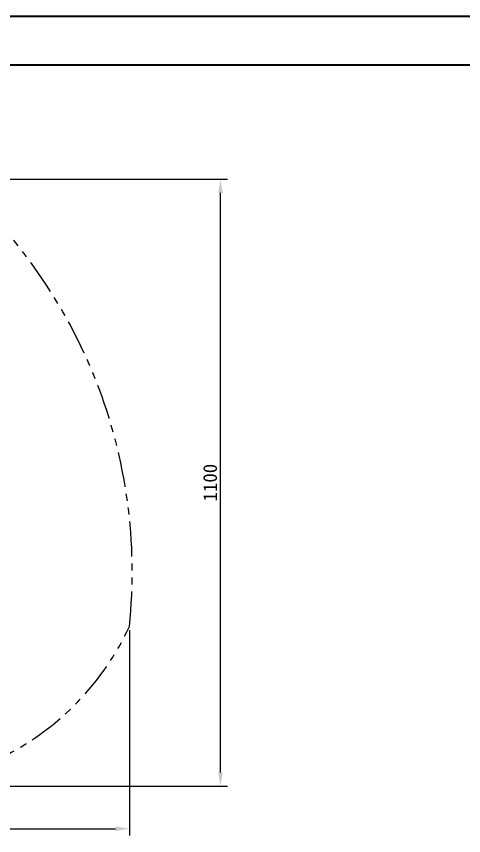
# Model space of a CAD drawing. Header units: millimetres. Extents: x 415 to 2018, y 500 to 823.
# Drawn here: x 1750.1 to 1831.1, y 674.9 to 823.2 of the extents above; entities that cross this region are included whole.
import ezdxf

# ---------------------------------------------------------------- set-up
doc = ezdxf.new("R2010")
doc.units = ezdxf.units.MM
doc.header["$PDSIZE"] = -1
doc.linetypes.add('PHANTOM', pattern=[12.7, 6.35, -1.27, 1.27, -1.27, 1.27, -1.27])
doc.layers.get('Defpoints').update_dxf_attribs({"lineweight": 18})
doc.layers.add('粗实线层', color=7, linetype='Continuous', lineweight=35)
doc.dimstyles.new('ISO-25', dxfattribs={"dimtxt": 2.5, "dimasz": 2.5, "dimexe": 1.25, "dimexo": 0.625, "dimtad": 1, "dimtoh": 1, "dimlfac": 10, "dimtxsty": 'Standard', "dimcen": 2.5, "dimadec": 0, "dimazin": 0, "dimtfac": 1, "dimtmove": 0, "dimatfit": 3, "dimfxl": 1, "dimarcsym": 0})

# ---------------------------------------------------------------- blocks, each defined once
blk = doc.blocks.new('*D87')
at = {"color": 0, "lineweight": -2}
for p, q in [((1668.51, 728.67), (1668.51, 674.89)), ((1770.55, 712.09), (1770.55, 674.89)), ((1671.01, 676.14), (1768.05, 676.14))]:
    blk.add_line(p, q, dxfattribs=at)
at = {"color": 0}
for points in [[(1671.01, 676.55), (1671.01, 675.72), (1668.51, 676.14)], [(1768.05, 676.55), (1768.05, 675.72), (1770.55, 676.14)]]:
    blk.add_solid(points, dxfattribs=at)
at = {"layer": 'Defpoints', "color": 0}
for p in [(1668.51, 729.29), (1770.55, 712.71), (1770.55, 676.14)]:
    blk.add_point(p, dxfattribs=at)
at = {"color": 0, "insert": (1719.53, 678.01), "char_height": 2.5, "attachment_point": 5}
blk.add_mtext('1020', dxfattribs=at)
blk = doc.blocks.new('*D117')
at = {"color": 0, "lineweight": -2}
for p, q in [((1739.43, 793.73), (1788.31, 793.73)), ((1787.06, 686.34), (1787.06, 791.23)), ((1725.86, 683.84), (1788.31, 683.84))]:
    blk.add_line(p, q, dxfattribs=at)
at = {"color": 0}
for points in [[(1786.64, 791.23), (1787.48, 791.23), (1787.06, 793.73)], [(1786.64, 686.34), (1787.48, 686.34), (1787.06, 683.84)]]:
    blk.add_solid(points, dxfattribs=at)
at = {"layer": 'Defpoints', "color": 0}
for p in [(1738.81, 793.73), (1787.06, 793.73), (1725.23, 683.84)]:
    blk.add_point(p, dxfattribs=at)
at = {"color": 0, "insert": (1785.19, 738.78), "char_height": 2.5, "attachment_point": 5, "rotation": 90}
blk.add_mtext('1100', dxfattribs=at)

msp = doc.modelspace()

# ---------------------------------------------------------------- linework, layer by layer
at = {"linetype": 'PHANTOM', "lineweight": 25}
for centre, radius, start, end in [((1676.5141, 722.5948), 94.5519, 354, 48.789592), ((1725.2326, 733.8424), 50, 260, 335)]:
    msp.add_arc(centre, radius, start, end, dxfattribs=at)
at = {"layer": '粗实线层'}
for p, q in [((2018.2807, 823.1683), (1595.0116, 823.1683)), ((2009.4807, 814.3683), (1603.8116, 814.3683))]:
    msp.add_line(p, q, dxfattribs=at)

# ---------------------------------------------------------------- dimensions: what is measured, and where the dimension line sits
dim = msp.add_linear_dim(base=(1787.0604, 793.7257), p1=(1725.2326, 683.8424), p2=(1738.8073, 793.7257), angle=90, text='1100', dimstyle='ISO-25')
dim.commit()
dim.dimension.update_dxf_attribs({"geometry": '*D117', "text_midpoint": (1785.1854, 738.784)})
dim = msp.add_linear_dim(base=(1770.5479, 676.138), p1=(1668.514, 729.2948), p2=(1770.5479, 712.7114), text='1020', dimstyle='ISO-25')
dim.commit()
dim.dimension.update_dxf_attribs({"geometry": '*D87', "text_midpoint": (1719.531, 676.138), "dimtype": 160})

doc.saveas('drawing.dxf')
